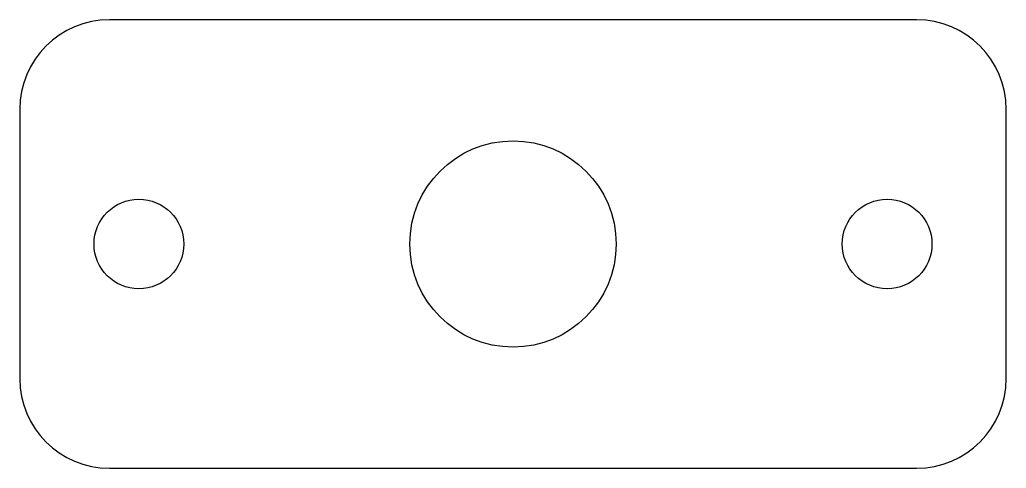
# Model space of a CAD drawing. Header units: inches. Extents: x -1.1 to 1.1, y -0.5 to 0.5.
import ezdxf

# ---------------------------------------------------------------- set-up
doc = ezdxf.new("R2010")
doc.units = ezdxf.units.IN
doc.header["$MEASUREMENT"] = 0

msp = doc.modelspace()

# ---------------------------------------------------------------- linework, layer by layer
at = {"color": 7, "linetype": 'Continuous', "lineweight": 25}
for p, q in [((0.9, 0.5), (-0.9, 0.5)), ((-1.1, 0.3), (-1.1, -0.3)), ((1.1, -0.3), (1.1, 0.3)), ((-0.9, -0.5), (0.9, -0.5))]:
    msp.add_line(p, q, dxfattribs=at)
for centre, radius in [((0, 0), 0.23), ((-0.8343, 0), 0.1), ((0.8343, 0), 0.1)]:
    msp.add_circle(centre, radius, dxfattribs=at)
for centre, start, end in [((-0.9, 0.3), 90, 180), ((0.9, 0.3), 0, 90), ((-0.9, -0.3), 180, 270), ((0.9, -0.3), 270, 0)]:
    msp.add_arc(centre, 0.2, start, end, dxfattribs=at)

doc.saveas('drawing.dxf')
